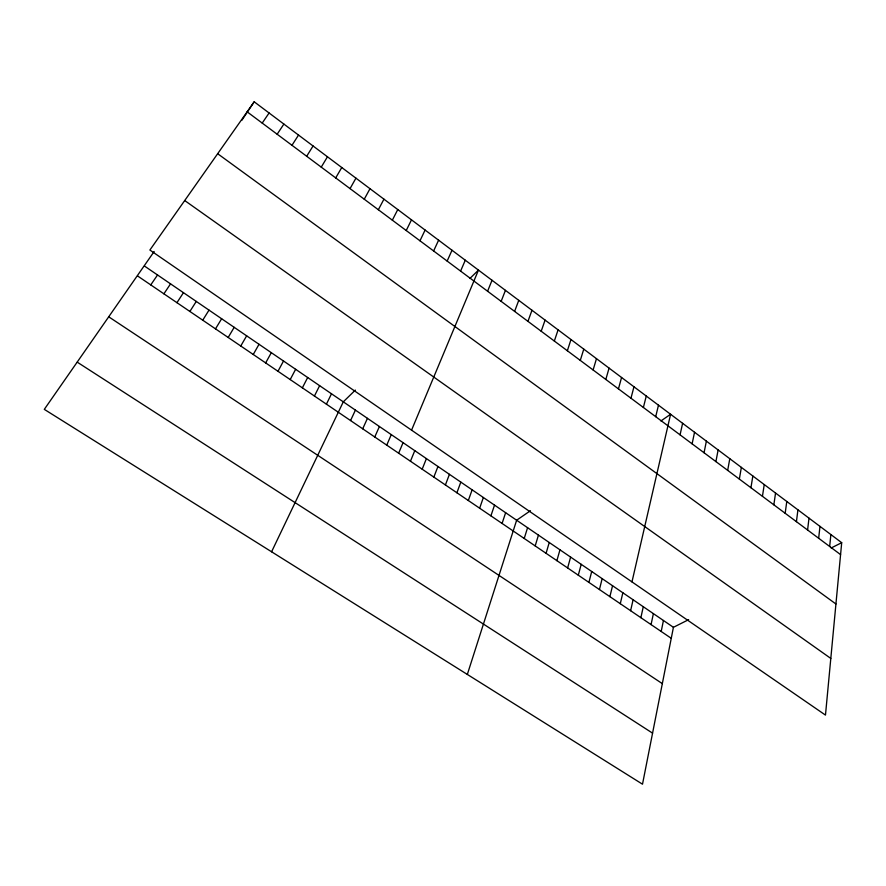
<?xml version="1.0" encoding="UTF-8"?>
<svg xmlns="http://www.w3.org/2000/svg" width="886" height="886" viewBox="0 0 886 886"><rect width="100%" height="100%" fill="white"/><g stroke="black" fill="none" stroke-linecap="round" stroke-linejoin="round"><path stroke-width="1.33" d="M841.7 542.686L825.475 715.091L149.889 250.029L254.193 101.801L841.7 542.686L831.19 547.98M829.661 546.463L830.88 534.568M818.664 538.267L819.971 526.384M807.589 529.994L808.996 518.144M796.425 521.677L797.932 509.838M785.184 513.282L786.779 501.476M773.855 504.832L775.549 493.048M762.447 496.315L764.241 484.564M750.94 487.732L752.845 476.003M739.356 479.093L741.36 467.387M727.683 470.377L729.787 458.704M715.91 461.595L718.125 449.955M688.643 619.657L673.426 627.31L642.505 784.199L44.3 409.365L154.153 251.513M704.06 452.757L706.375 441.139M661.2 631.474L663.437 620.488M692.11 443.842L694.546 432.257M651.066 624.597L653.392 613.633M640.877 617.686L643.28 606.722M680.071 434.86L682.608 423.309M630.61 610.72L633.102 599.767M631.973 581.892L670.591 414.283L660.912 420.95M620.289 603.698L622.858 592.767M609.889 596.643L612.547 585.735M655.706 416.675L658.475 405.19M599.434 589.544L602.159 578.647M643.391 407.482L646.271 396.031M588.902 582.39L591.715 571.503M630.965 398.213L633.966 386.794M578.303 575.191L581.205 564.327M618.45 388.876L621.573 377.491M567.627 567.948L570.617 557.095M556.884 560.661L559.963 549.818M605.825 379.463L609.07 368.111M546.075 553.318L549.242 542.498M593.111 369.971L596.477 358.664M535.188 545.92L538.444 535.122M524.224 538.478L527.58 527.702M580.286 360.403L583.774 349.139M467.332 674.434L516.638 520.226L530.47 510.713M567.361 350.756L570.983 339.537M502.085 523.449L505.629 512.706M554.337 341.044L558.08 329.858M490.91 515.851L494.532 505.131M479.647 508.21L483.368 497.511M541.202 331.242L545.078 320.101M468.317 500.512L472.138 489.836M527.956 321.363L531.977 310.255M456.899 492.771L460.82 482.106M514.611 311.407L518.764 300.343M445.414 484.963L449.423 474.331M501.155 301.362L505.441 290.353M433.841 477.111L437.961 466.49M422.19 469.192L426.41 458.605M487.588 291.239L492.018 280.275M410.451 461.229L414.781 450.664M411.558 430.153L478.473 270.108L469.901 278.459M398.645 453.211L403.075 442.668M386.75 445.126L391.28 434.616M460.587 271.094L465.294 260.218M374.767 436.997L379.407 426.509M447.153 261.071L452.004 250.251M362.706 428.802L367.457 418.347M433.619 250.971L438.603 240.195M350.557 420.551L355.419 410.118M419.975 240.793L425.103 230.061M271.581 551.779L343.292 401.845L355.341 390.095M326.413 404.171L331.497 393.783M406.22 230.526L411.492 219.85M314.43 396.031L319.625 385.676M392.343 220.171L397.77 209.55M302.37 387.835L307.675 377.514M378.355 209.738L383.937 199.173M290.209 379.585L295.636 369.296M277.982 371.278L283.52 361.012M364.257 199.217L369.994 188.707M265.656 362.917L271.315 352.683M350.048 188.618L355.939 178.152M253.252 354.489L259.022 344.289M240.759 346.005L246.651 335.838M335.705 177.92L341.763 167.52M228.178 337.466L234.192 327.322M321.253 167.133L327.466 156.789M215.497 328.861L221.644 318.75M202.739 320.189L209.007 310.122M306.678 156.257L313.057 145.98M189.892 311.462L196.271 301.428M291.981 145.293L298.527 135.071M176.945 302.68L183.457 292.679M277.163 134.229L283.874 124.073M241.823 120.319L254.193 101.801M163.899 293.82L170.544 283.863M150.764 284.904L157.542 274.981M262.212 123.076L269.089 112.987M77.27 362.175L652.572 733.143M108.889 316.922L662.329 683.627M137.54 275.923L671.256 638.308M144.451 266.033L673.426 627.31M184.72 200.546L830.802 658.431M217.668 153.721L835.93 603.997M247.139 111.835L840.581 554.614"/></g></svg>
